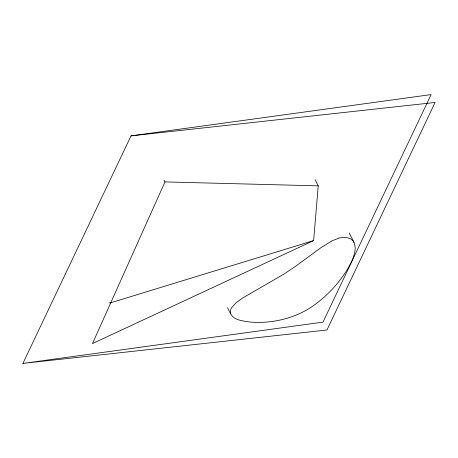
<?xml version="1.0" encoding="UTF-8"?>
<svg xmlns="http://www.w3.org/2000/svg" width="458" height="458" viewBox="0 0 458 458"><rect width="100%" height="100%" fill="white"/><g stroke="black" fill="none" stroke-linecap="round" stroke-linejoin="round"><path stroke-width="0.69" d="M164.05 180.068L164.983 181.912L92.476 343.563L313.627 240.605L318.241 185.851L315.138 179.702M22.9 363.412L131.028 135.871L431.127 94.588L322.993 322.129L22.9 363.412L326.972 329.995L435.1 102.46L131.028 135.871M313.627 240.605L110.784 302.749L108.993 302.818M164.983 181.912L318.241 185.851M354.04 242.557L353.164 241.08L350.754 238.83L345.71 237.267L339.304 237.942L331.924 240.885L320.863 247.755L294.946 266.762L284.063 274.021L242.826 297.889L236.093 302.795L231.885 307.352A14.541 7.838 -26.8 0 0 230.288 311.492C231.164 320.131 242.648 320.795 249.318 321.957C265.835 323.554 282.735 320.829 297.986 314.32A47.22 25.442 -26.8 0 0 310.839 307.415C325.581 297.62 338.038 284.464 347.364 269.441C350.776 263.648 353.96 257.499 354.973 250.778C356.29 244.223 351.876 238.629 349.242 233.065M227.46 307.644L230.66 313.976"/></g></svg>
